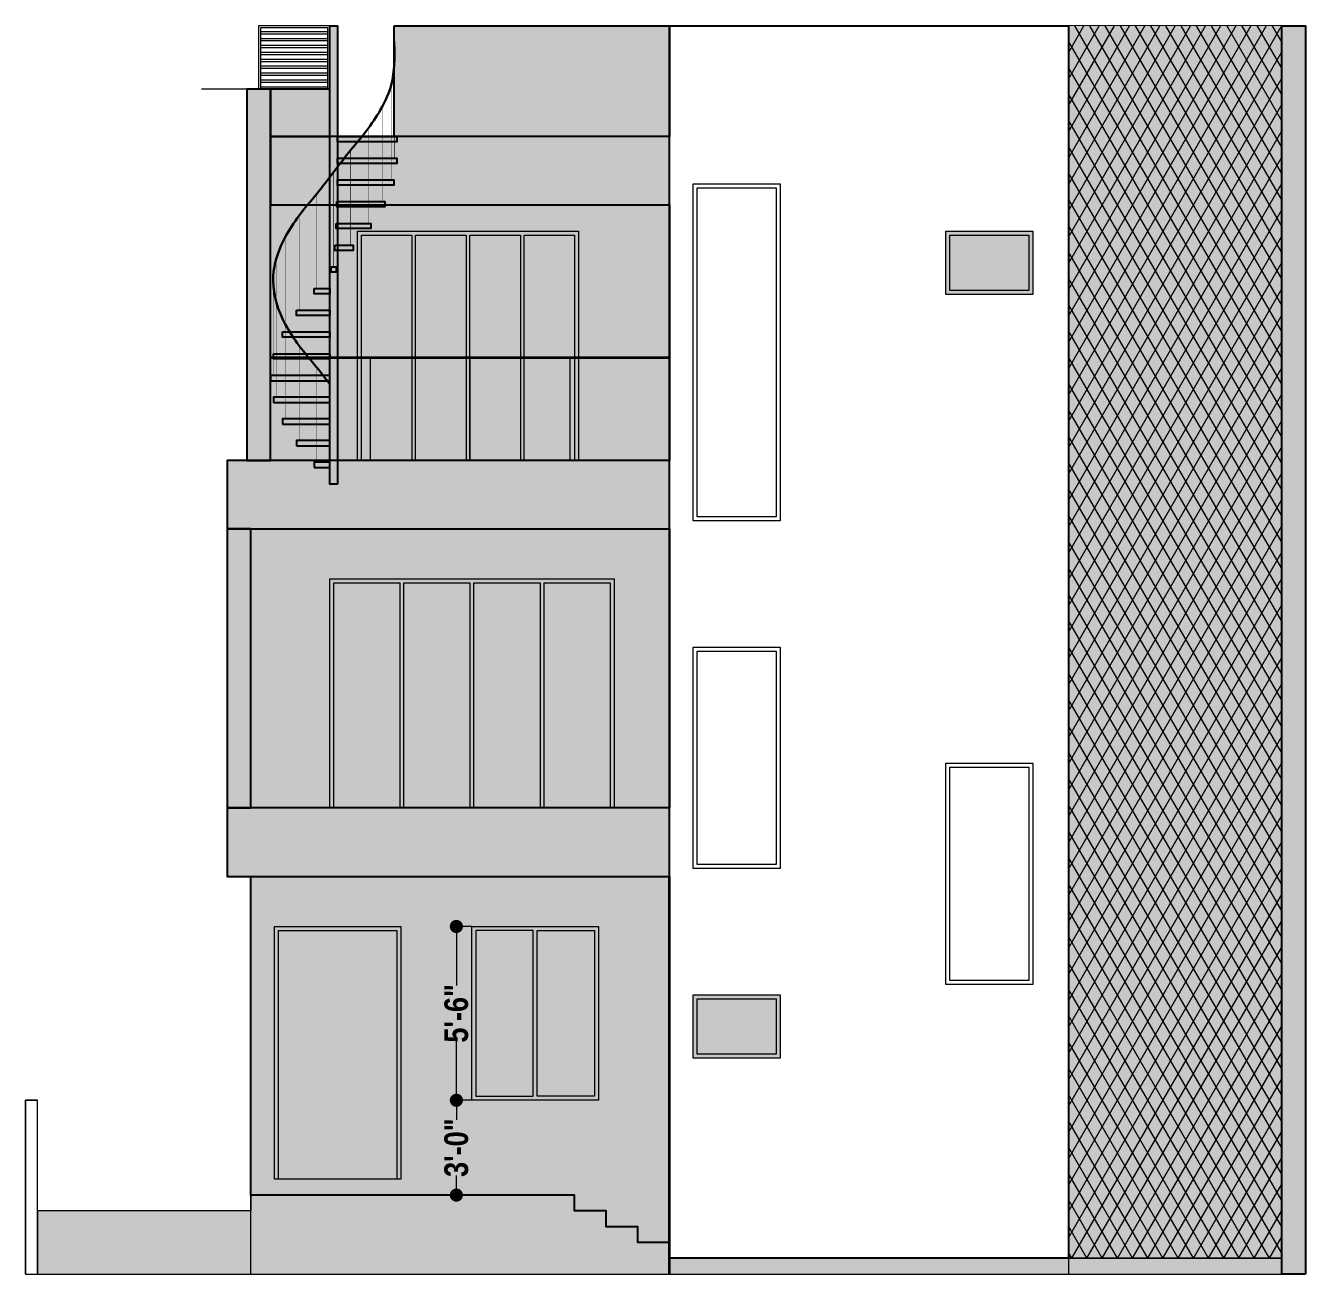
# Model space of a CAD drawing. Header units: millimetres. Extents: x 56222 to 3066687, y -650199 to -121287.
# Drawn here: x 151867.7 to 152353.7, y -177065.7 to -176591.1 of the extents above; entities that cross this region are included whole.
import ezdxf

# ---------------------------------------------------------------- set-up
doc = ezdxf.new("R2010")
doc.units = ezdxf.units.MM
doc.header["$MEASUREMENT"] = 0
doc.header["$PDMODE"] = 35
doc.layers.get('Defpoints').update_dxf_attribs({"color": 220})
for name, color, linetype, lineweight in [('ELEVATION', 250, 'Continuous', 9), ('ELEVATION ( D~W~RaiL )', 250, 'Continuous', 9), ('ELEVATION ( HATCH )', 251, 'Continuous', 9), ('ELEVATION ( WALL COLOUR ) X_', 7, 'Continuous', 9), ('FURNITURE', 32, 'Continuous', 9), ('SECTION', 7, 'Continuous', 9), ('SECTION ( D~W~RaiL )', 250, 'Continuous', 18), ('SECTION ( GLASS  COLOUR ) X_', 7, 'Continuous', 9)]:
    doc.layers.add(name, color=color, linetype=linetype, lineweight=lineweight)
doc.layers.add('ELEVATION ( GLASS COLOUR ) X_', color=7, linetype='Continuous')
doc.layers.add('ELEVATION )~BOUNDRY ~( WALL COLOUR ) _', color=7, linetype='Continuous')
doc.styles.add('Cn_BT_9 ( BOLD )', font='swisscb.ttf', dxfattribs={"height": 9})
doc.dimstyles.new('Cn_BT_9 ( BOLD )', dxfattribs={"dimtxt": 9, "dimasz": 5, "dimexe": 1.5, "dimexo": 0, "dimgap": 0.09, "dimtad": 0, "dimzin": 3, "dimdsep": 46, "dimlunit": 4, "dimtxsty": 'Cn_BT_9 ( BOLD )', "dimblk": 'DOT', "dimcen": 0.09, "dimdle": 1.5, "dimclrd": 251, "dimclre": 251, "dimclrt": 5, "dimadec": 0, "dimazin": 0, "dimtfac": 0.75, "dimtofl": 0, "dimtmove": 0, "dimatfit": 3, "dimfxl": 0, "dimtolj": 1, "dimtzin": 0, "dimlwd": 15, "dimlwe": 15, "dimarcsym": 0})

# ---------------------------------------------------------------- blocks, each defined once
blk = doc.blocks.new('SPRIAL STAIR')
at = {"layer": 'ELEVATION', "lineweight": 30}
h = blk.add_hatch(color=1, dxfattribs=at)
h.set_gradient(color1=(169, 105, 75), color2=(239, 226, 220), one_color=1, tint=0.9, name='CYLINDER')
h.paths.add_polyline_path([(1.5, 0), (-1.5, 0), (-1.5, 174), (1.5, 174)])
at = {"layer": 'ELEVATION', "lineweight": -3}
blk.add_lwpolyline([(1.5, 0), (-1.5, 0), (-1.5, 174), (1.5, 174)], close=True, dxfattribs=at)
at = {"layer": 'ELEVATION', "color": 32, "const_width": 0.18}
for points in [[(23, 132), (23, 168)], [(23, 123.75), (23, 159.75)], [(21.83, 115.5), (21.83, 151.5)], [(18.42, 107.25), (18.42, 143.25)], [(13.11, 99), (13.11, 135)], [(6.42, 90.75), (6.42, 126.75)], [(0, 82.5), (0, 118.5)], [(-6.42, 74.25), (-6.42, 110.25)], [(-13.11, 66), (-13.11, 102)], [(-18.42, 57.75), (-18.42, 93.75)], [(-21.83, 49.5), (-21.83, 85.5)], [(-23, 41.25), (-23, 77.25)], [(-21.83, 33), (-21.83, 69)], [(-18.42, 24.75), (-18.42, 60.75)], [(-13.11, 16.5), (-13.11, 52.5)], [(-6.42, 8.25), (-6.42, 44.25)]]:
    blk.add_lwpolyline(points, dxfattribs=at)
at = {"layer": 'ELEVATION', "color": 32, "lineweight": -3}
for points in [[(1.5, 132), (24, 132), (24, 130), (1.5, 130)], [(1.5, 123.75), (24, 123.75), (24, 121.75), (1.5, 121.75)], [(1.43, 115.5), (22.83, 115.5), (22.83, 113.5), (1.43, 113.5)], [(1.21, 107.25), (19.42, 107.25), (19.42, 105.25), (1.21, 105.25)], [(0.88, 99), (14.11, 99), (14.11, 97), (0.88, 97)], [(0.46, 90.75), (7.42, 90.75), (7.42, 88.75), (0.46, 88.75)], [(-1, 82.5), (1, 82.5), (1, 80.5), (-1, 80.5)], [(-7.42, 74.25), (-1.5, 74.25), (-1.5, 72.25), (-7.42, 72.25)], [(-14.11, 66), (-1.5, 66), (-1.5, 64), (-14.11, 64)], [(-19.42, 57.75), (-1.5, 57.75), (-1.5, 55.75), (-19.42, 55.75)], [(-22.83, 49.5), (-1.5, 49.5), (-1.5, 47.5), (-22.83, 47.5)], [(-24, 39.25), (-1.5, 39.25), (-1.5, 41.25), (-24, 41.25)], [(-22.83, 31), (-1.5, 31), (-1.5, 33), (-22.83, 33)], [(-19.42, 22.75), (-1.5, 22.75), (-1.5, 24.75), (-19.42, 24.75)], [(-14.11, 14.5), (-1.5, 14.5), (-1.5, 16.5), (-14.11, 16.5)], [(-7.42, 6.25), (-1.5, 6.25), (-1.5, 8.25), (-7.42, 8.25)]]:
    blk.add_lwpolyline(points, close=True, dxfattribs=at)
at = {"layer": 'ELEVATION', "color": 32, "lineweight": 30}
blk.add_open_spline([(-1.5, 37.97), (-3.11, 40.08), (-6.9, 44.99), (-13.12, 52.15), (-20.03, 62.59), (-23.89, 74.3), (-22.13, 85.81), (-18.51, 94.14), (-13.13, 102.36), (-6.36, 110.13), (0, 118.5), (6.36, 126.87), (13.13, 134.64), (18.49, 142.86), (22.2, 151.19), (23.19, 159.73), (23.06, 165.25), (23, 168)], degree=3, knots=[2.475585, 2.475585, 2.475585, 2.475585, 10.451449, 21.073335, 30.884245, 48.009061, 56.342265, 65.268822, 75.079732, 85.701618, 96.153067, 106.604516, 117.226402, 127.037312, 135.963869, 144.297073, 152.547073, 152.547073, 152.547073, 152.547073], dxfattribs=at)
blk = doc.blocks.new('_Dot')
at = {"color": 0, "linetype": 'ByBlock', "lineweight": -2}
blk.add_line((-0.5, 0), (-1, 0), dxfattribs=at)
at = {"color": 0, "linetype": 'ByBlock', "const_width": 0.5}
blk.add_lwpolyline([(-0.25, 0, 1), (0.25, 0, 1)], format="xyb", close=True, dxfattribs=at)
blk = doc.blocks.new('*D1209')
at = {"layer": 'Defpoints', "color": 0, "lineweight": 30, "transparency": 16777216}
for p in [(152037.24, -176933.2), (152031.33, -176999.2), (152037.24, -176999.2)]:
    blk.add_point(p, dxfattribs=at)
at = {"layer": 'FURNITURE', "color": 251, "lineweight": 15, "transparency": 16777216}
for p, q in [((152037.24, -176933.2), (152029.83, -176933.2)), ((152031.33, -176938.2), (152031.33, -176955.62)), ((152031.33, -176994.2), (152031.33, -176976.78)), ((152037.24, -176999.2), (152029.83, -176999.2))]:
    blk.add_line(p, q, dxfattribs=at)
at = {"layer": 'FURNITURE', "color": 251, "lineweight": 15, "transparency": 16777216, "xscale": 5, "yscale": 5, "zscale": 5}
for p, rotation in [((152031.33, -176933.2), 90), ((152031.33, -176999.2), 270)]:
    blk.add_blockref('_Dot', p, dxfattribs=dict(at, rotation=rotation))
at = {"layer": 'FURNITURE', "color": 5, "lineweight": 30, "transparency": 16777216, "insert": (152031.33, -176966.2), "char_height": 9, "attachment_point": 5, "rotation": 90, "style": 'Cn_BT_9 ( BOLD )'}
blk.add_mtext('\\A1;5\'-6"', dxfattribs=at)
blk = doc.blocks.new('*D1210')
at = {"layer": 'Defpoints', "color": 0, "lineweight": 30, "transparency": 16777216}
for p in [(152037.24, -176999.2), (152031.33, -177035.2), (152037.24, -177035.2)]:
    blk.add_point(p, dxfattribs=at)
at = {"layer": 'FURNITURE', "color": 251, "lineweight": 15, "transparency": 16777216}
for p, q in [((152037.24, -176999.2), (152029.83, -176999.2)), ((152031.33, -177004.2), (152031.33, -177006.62)), ((152031.33, -177030.2), (152031.33, -177027.78)), ((152037.24, -177035.2), (152029.83, -177035.2))]:
    blk.add_line(p, q, dxfattribs=at)
at = {"layer": 'FURNITURE', "color": 251, "lineweight": 15, "transparency": 16777216, "xscale": 5, "yscale": 5, "zscale": 5}
for p, rotation in [((152031.33, -176999.2), 90), ((152031.33, -177035.2), 270)]:
    blk.add_blockref('_Dot', p, dxfattribs=dict(at, rotation=rotation))
at = {"layer": 'FURNITURE', "color": 5, "lineweight": 30, "transparency": 16777216, "insert": (152031.33, -177017.2), "char_height": 9, "attachment_point": 5, "rotation": 90, "style": 'Cn_BT_9 ( BOLD )'}
blk.add_mtext('\\A1;3\'-0"', dxfattribs=at)

msp = doc.modelspace()

# ---------------------------------------------------------------- hatches: boundary and pattern name
at = {"layer": 'ELEVATION'}
h = msp.add_hatch(color=256, dxfattribs=at)
h.set_gradient(color1=(228, 222, 202), color2=(243, 240, 231), one_color=1, tint=0.93, name='CYLINDER')
h.paths.add_polyline_path([(152007.7441, -176591.2004), (152112.2441, -176591.2004), (152112.2441, -176633.2004), (152007.7441, -176633.2004)])
h = msp.add_hatch(color=256, dxfattribs=at)
h.set_gradient(color1=(153, 81, 71), color2=(176, 95, 84), one_color=1, tint=0.51)
h.paths.add_polyline_path([(151960.7441, -176615.2004), (151951.7441, -176615.2004), (151951.7441, -176756.2004), (151960.7441, -176756.2004)])
h = msp.add_hatch(color=256, dxfattribs=at)
h.set_gradient(color1=(228, 222, 202), color2=(243, 240, 231), one_color=1, tint=0.93, name='CYLINDER')
h.paths.add_polyline_path([(151983.2441, -176615.2004), (151960.7441, -176615.2004), (151960.7441, -176633.2004), (151983.2441, -176633.2004)])
at = {"layer": 'ELEVATION', "lineweight": 30}
h = msp.add_hatch(color=256, dxfattribs=at)
h.set_gradient(color1=(255, 207, 158), color2=(255, 232, 209), one_color=1, tint=0.91, name='CYLINDER')
h.paths.add_polyline_path([(151960.7441, -176659.2004), (152112.2441, -176659.2004), (152112.2441, -176756.2004), (151960.7441, -176756.2004)])
h.paths.add_polyline_path([(151993.7441, -176669.2004), (152077.7441, -176669.2004), (152077.7441, -176756.2004), (151993.7441, -176756.2004)], flags=16)
at = {"layer": 'ELEVATION'}
h = msp.add_hatch(color=256, dxfattribs=at)
h.set_gradient(color1=(154, 163, 167), color2=(184, 191, 193), one_color=1, tint=0.74, name='CYLINDER')
h.paths.add_polyline_path([(151944.2441, -176888.2004), (151953.2441, -176888.2004), (151953.2441, -176782.2004), (151944.2441, -176782.2004)])
h = msp.add_hatch(color=256, dxfattribs=at)
h.set_gradient(color1=(255, 184, 112), color2=(255, 207, 158), one_color=1, tint=0.81)
h.paths.add_polyline_path([(151953.2441, -176782.2004), (152112.2441, -176782.2004), (152112.2441, -176888.2004), (151953.2441, -176888.2004)])
h.paths.add_polyline_path([(151983.2441, -176888.2004), (151983.2441, -176801.2004), (152091.2441, -176801.2004), (152091.2441, -176888.2004)], flags=16)
h = msp.add_hatch(color=256, dxfattribs=at)
h.set_gradient(color1=(255, 153, 51), color2=(242, 85, 64), tint=0.74)
h.paths.add_polyline_path([(151953.2441, -177035.2004), (151953.2441, -176914.2004), (152112.2441, -176914.2004), (152112.2441, -177053.2004), (152100.2441, -177053.2004), (152100.2441, -177047.2004), (152088.2441, -177047.2004), (152088.2441, -177041.2004), (152076.2441, -177041.2004), (152076.2441, -177035.2004)])
h.paths.add_polyline_path([(151962.2441, -177029.2004), (151962.2441, -176933.2004), (152010.2441, -176933.2004), (152010.2441, -177029.2004)], flags=16)
h.paths.add_polyline_path([(152085.2441, -176999.2004), (152037.2441, -176999.2004), (152037.2441, -176933.2004), (152085.2441, -176933.2004)], flags=16)
at = {"layer": 'ELEVATION ( D~W~RaiL )'}
h = msp.add_hatch(dxfattribs=at)
h.set_pattern_fill('ANSI32', color=256, scale=7, angle=135, style=0)
h.set_pattern_definition([(180, (151961.4441, -176615.2004), (-4e-16, -2.625), []), (180, (151960.5691, -176614.3254), (-4e-16, -2.625), [])])
h.paths.add_polyline_path([(151956.9441, -176615.2004), (151982.5441, -176615.2004), (151982.5441, -176591.9004), (151956.9441, -176591.9004)])
at = {"layer": 'ELEVATION ( GLASS COLOUR ) X_'}
h = msp.add_hatch(color=256, dxfattribs=at)
h.set_gradient(color1=(196, 215, 217), color2=(243, 247, 247), one_color=1, tint=0.96, name='CYLINDER')
h.paths.add_polyline_path([(151993.7441, -176669.2004), (152077.7441, -176669.2004), (152077.7441, -176756.2004), (151993.7441, -176756.2004)])
h = msp.add_hatch(color=256, dxfattribs=at)
h.set_gradient(color1=(196, 215, 217), color2=(243, 247, 247), one_color=1, tint=0.96, name='CYLINDER')
h.paths.add_polyline_path([(152217.2441, -176669.2004), (152250.2441, -176669.2004), (152250.2441, -176693.2004), (152217.2441, -176693.2004)])
h = msp.add_hatch(color=256, dxfattribs=at)
h.set_gradient(color1=(196, 215, 217), color2=(243, 247, 247), one_color=1, tint=0.96, name='CYLINDER')
h.paths.add_polyline_path([(151983.2441, -176801.2004), (152091.2441, -176801.2004), (152091.2441, -176888.2004), (151983.2441, -176888.2004)])
h = msp.add_hatch(color=256, dxfattribs=at)
h.set_gradient(color1=(196, 215, 217), color2=(243, 247, 247), one_color=1, tint=0.96, name='CYLINDER')
h.paths.add_polyline_path([(151962.2441, -177029.2004), (151962.2441, -176933.2004), (152010.2441, -176933.2004), (152010.2441, -177029.2004)])
h = msp.add_hatch(color=256, dxfattribs=at)
h.set_gradient(color1=(196, 215, 217), color2=(243, 247, 247), one_color=1, tint=0.96, name='CYLINDER')
h.paths.add_polyline_path([(152085.2441, -176999.2004), (152037.2441, -176999.2004), (152037.2441, -176933.2004), (152085.2441, -176933.2004)])
at = {"layer": 'ELEVATION ( HATCH )'}
h = msp.add_hatch(dxfattribs=at)
h.set_pattern_fill('_USER', color=34, scale=5, angle=60, style=0, pattern_type=0)
h.set_pattern_definition([(60, (152259.244, -177059.2004), (-4.330127, 2.5), [])])
h.paths.add_polyline_path([(152263.7441, -177059.2004), (152344.7441, -177059.2004), (152344.7441, -176591.11), (152263.7441, -176591.2004)])
h = msp.add_hatch(dxfattribs=at)
h.set_pattern_fill('_USER', color=34, scale=5, angle=300, style=0, pattern_type=0)
h.set_pattern_definition([(300, (152259.244, -177059.2004), (4.330127, 2.5), [])])
h.paths.add_polyline_path([(152263.7441, -177059.2004), (152344.7441, -177059.2004), (152344.7441, -176591.11), (152263.7441, -176591.2004)])
h = msp.add_hatch(dxfattribs=at)
h.set_pattern_fill('ANSI36', color=256, scale=18, style=0)
h.set_pattern_definition([(45, (151872.2441, -177065.2004), (1.193243, 4.375223), [5.625, -1.125, 0, -1.125])])
h.paths.add_polyline_path([(151872.2441, -177041.2004), (151872.2441, -177065.2004), (152344.7441, -177065.2004), (152344.7441, -177059.2004), (152112.2441, -177059.2004), (152112.2441, -177053.2004), (152100.2441, -177053.2004), (152100.2441, -177047.2004), (152088.2441, -177047.2004), (152088.2441, -177041.2004), (152076.2441, -177041.2004), (152076.2441, -177035.2004), (151953.2441, -177035.2004), (151953.2441, -177041.2004)])
at = {"layer": 'ELEVATION ( WALL COLOUR ) X_'}
h = msp.add_hatch(color=256, dxfattribs=at)
h.set_gradient(color1=(236, 232, 218), color2=(248, 247, 242), one_color=1, tint=0.96, name='CYLINDER')
h.paths.add_polyline_path([(152263.7441, -177059.2004), (152344.7441, -177059.2004), (152344.7441, -176591.11), (152263.7441, -176591.2004)])
h = msp.add_hatch(color=256, dxfattribs=at)
h.set_gradient(color1=(228, 222, 202), color2=(243, 240, 231), rotation=90, one_color=1, tint=0.93, name='CYLINDER')
h.paths.add_polyline_path([(152353.7441, -177065.2004), (152344.7441, -177065.2004), (152344.7441, -176591.2004), (152353.7441, -176591.2004)])
h = msp.add_hatch(color=256, dxfattribs=at)
h.set_gradient(color1=(154, 163, 167), color2=(184, 191, 193), rotation=90, one_color=1, tint=0.74, name='CYLINDER')
h.paths.add_polyline_path([(152112.2441, -176633.2004), (151960.7441, -176633.2004), (151960.7441, -176659.2004), (152112.2441, -176659.2004)])
h = msp.add_hatch(color=256, dxfattribs=at)
h.set_gradient(color1=(154, 163, 167), color2=(184, 191, 193), rotation=90, one_color=1, tint=0.74, name='CYLINDER')
h.paths.add_polyline_path([(152112.2441, -176756.2004), (151944.2441, -176756.2004), (151944.2441, -176782.2004), (152112.2441, -176782.2004)])
h = msp.add_hatch(color=256, dxfattribs=at)
h.set_gradient(color1=(154, 163, 167), color2=(184, 191, 193), rotation=90, one_color=1, tint=0.74, name='CYLINDER')
h.paths.add_polyline_path([(152112.2441, -176888.2004), (151944.2441, -176888.2004), (151944.2441, -176914.2004), (152112.2441, -176914.2004)])
h = msp.add_hatch(color=256, dxfattribs=at)
h.set_gradient(color1=(196, 215, 217), color2=(243, 247, 247), rotation=90, one_color=1, tint=0.96, name='CYLINDER')
h.paths.add_polyline_path([(152121.2441, -176959.2004), (152154.2441, -176959.2004), (152154.2441, -176983.2004), (152121.2441, -176983.2004)])
at = {"layer": 'SECTION ( GLASS  COLOUR ) X_'}
h = msp.add_hatch(color=5, dxfattribs=at)
h.set_gradient(color1=(196, 215, 217), color2=(243, 247, 247), rotation=90, one_color=1, tint=0.96, name='CYLINDER')
h.paths.add_polyline_path([(152112.2441, -176717.2004), (151960.7441, -176717.2004), (151960.7441, -176756.2004), (152112.2441, -176756.2004)])

# ---------------------------------------------------------------- linework, layer by layer
at = {"layer": 'ELEVATION'}
for p, q in [((152007.7441, -176591.2004), (152263.7441, -176591.2004)), ((152007.7441, -176633.2004), (152007.7441, -176591.2004)), ((152112.2441, -176921.2004), (152112.2441, -176591.2004)), ((152263.7441, -176591.2004), (152263.7441, -177065.2004)), ((152344.7441, -176591.2004), (152344.7441, -177065.2004)), ((152353.7441, -176591.2004), (152353.7441, -177065.2004)), ((151983.2441, -176615.2004), (151934.5343, -176615.2004)), ((151951.7441, -176756.2004), (151951.7441, -176615.2004)), ((151960.7441, -176615.2004), (151951.7441, -176615.2004)), ((151960.7441, -176756.2004), (151960.7441, -176615.2004)), ((151944.2441, -176914.2004), (151944.2441, -176756.2004)), ((151944.2441, -176782.2004), (151944.2441, -176756.2004)), ((151944.2441, -176756.2004), (152112.2441, -176756.2004)), ((151944.2441, -176782.2004), (152112.2441, -176782.2004)), ((151953.2441, -176888.2004), (151953.2441, -176782.2004)), ((151944.2441, -176914.2004), (151944.2441, -176888.2004)), ((151944.2441, -176888.2004), (152112.2441, -176888.2004)), ((151944.2441, -176914.2004), (152112.2441, -176914.2004)), ((151953.2441, -177065.2004), (151953.2441, -176914.2004)), ((151867.7441, -177065.2004), (151867.7441, -176999.2004)), ((151867.7441, -176999.2004), (151872.2441, -176999.2004)), ((151872.2441, -177065.2004), (151872.2441, -176999.2004))]:
    msp.add_line(p, q, dxfattribs=at)
at = {"layer": 'ELEVATION', "color": 253}
for p, q in [((151998.6191, -176717.2004), (151998.6191, -176756.2004)), ((152036.4941, -176717.2004), (152036.4941, -176756.2004)), ((152074.3691, -176717.2004), (152074.3691, -176756.2004))]:
    msp.add_line(p, q, dxfattribs=at)
at = {"layer": 'ELEVATION'}
for points in [[(152263.7441, -177059.2004), (152344.7441, -177059.2004), (152344.7441, -176591.11), (152263.7441, -176591.2004)], [(151960.7441, -176659.2004), (152112.2441, -176659.2004), (152112.2441, -176633.2004), (151960.7441, -176633.2004)], [(151867.7441, -177065.2004), (151872.2441, -177065.2004), (151872.2441, -176999.2004), (151867.7441, -176999.2004)]]:
    msp.add_lwpolyline(points, close=True, dxfattribs=at)
at = {"layer": 'ELEVATION', "const_width": 1}
msp.add_lwpolyline([(152112.2441, -176914.2004), (152112.2441, -177065.2004)], dxfattribs=at)
at = {"layer": 'ELEVATION'}
msp.add_lwpolyline([(152344.7441, -177059.2004), (152112.2441, -177059.2004), (152112.2441, -177053.2004), (152100.2441, -177053.2004), (152100.2441, -177047.2004), (152088.2441, -177047.2004), (152088.2441, -177041.2004), (152076.2441, -177041.2004), (152076.2441, -177035.2004), (151953.2441, -177035.2004), (151953.2441, -177041.2004), (151872.2441, -177041.2004)], dxfattribs=at)
at = {"layer": 'ELEVATION ( D~W~RaiL )'}
for points in [[(151956.2441, -176615.2004), (151983.2441, -176615.2004), (151983.2441, -176591.2004), (151956.2441, -176591.2004)], [(151956.9441, -176615.2004), (151982.5441, -176615.2004), (151982.5441, -176591.9004), (151956.9441, -176591.9004)], [(152154.2441, -176779.2004), (152121.2441, -176779.2004), (152121.2441, -176651.2004), (152154.2441, -176651.2004)], [(152152.7441, -176777.7004), (152122.7441, -176777.7004), (152122.7441, -176652.7004), (152152.7441, -176652.7004)], [(151993.7441, -176669.2004), (152077.7441, -176669.2004), (152077.7441, -176756.2004), (151993.7441, -176756.2004)], [(151995.2441, -176670.7004), (152014.3691, -176670.7004), (152014.3691, -176756.2004), (151995.2441, -176756.2004)], [(152015.8691, -176670.7004), (152034.9941, -176670.7004), (152034.9941, -176756.2004), (152015.8691, -176756.2004)], [(152036.4941, -176670.7004), (152055.6191, -176670.7004), (152055.6191, -176756.2004), (152036.4941, -176756.2004)], [(152057.1191, -176670.7004), (152076.2441, -176670.7004), (152076.2441, -176756.2004), (152057.1191, -176756.2004)], [(152217.2441, -176669.2004), (152250.2441, -176669.2004), (152250.2441, -176693.2004), (152217.2441, -176693.2004)], [(152218.7441, -176670.7004), (152248.7441, -176670.7004), (152248.7441, -176691.7004), (152218.7441, -176691.7004)], [(151983.2441, -176801.2004), (152091.2441, -176801.2004), (152091.2441, -176888.2004), (151983.2441, -176888.2004)], [(151984.7441, -176802.7004), (152009.8691, -176802.7004), (152009.8691, -176888.2004), (151984.7441, -176888.2004)], [(152011.3691, -176802.7004), (152036.4941, -176802.7004), (152036.4941, -176888.2004), (152011.3691, -176888.2004)], [(152037.9941, -176802.7004), (152063.1191, -176802.7004), (152063.1191, -176888.2004), (152037.9941, -176888.2004)], [(152064.6191, -176802.7004), (152089.7441, -176802.7004), (152089.7441, -176888.2004), (152064.6191, -176888.2004)], [(152154.2441, -176911.2004), (152121.2441, -176911.2004), (152121.2441, -176827.2004), (152154.2441, -176827.2004)], [(152152.7441, -176909.7004), (152122.7441, -176909.7004), (152122.7441, -176828.7004), (152152.7441, -176828.7004)], [(152217.2441, -176871.2004), (152250.2441, -176871.2004), (152250.2441, -176955.2004), (152217.2441, -176955.2004)], [(152218.7441, -176872.7004), (152248.7441, -176872.7004), (152248.7441, -176953.7004), (152218.7441, -176953.7004)], [(152121.2441, -176959.2004), (152154.2441, -176959.2004), (152154.2441, -176983.2004), (152121.2441, -176983.2004)], [(152122.7441, -176960.7004), (152152.7441, -176960.7004), (152152.7441, -176981.7004), (152122.7441, -176981.7004)]]:
    msp.add_lwpolyline(points, close=True, dxfattribs=at)
at = {"layer": 'ELEVATION ( GLASS COLOUR ) X_', "color": 45, "true_color": 0x9c8a6c, "const_width": 1}
msp.add_lwpolyline([(151960.7441, -176717.2004), (152112.2441, -176717.2004)], dxfattribs=at)
at = {"layer": 'ELEVATION ( HATCH )'}
msp.add_lwpolyline([(151872.2441, -177041.2004), (151872.2441, -177065.2004), (152344.7441, -177065.2004), (152344.7441, -177059.2004), (152112.2441, -177059.2004), (152112.2441, -177053.2004), (152100.2441, -177053.2004), (152100.2441, -177047.2004), (152088.2441, -177047.2004), (152088.2441, -177041.2004), (152076.2441, -177041.2004), (152076.2441, -177035.2004), (151953.2441, -177035.2004), (151953.2441, -177041.2004), (151872.2441, -177041.2004)], dxfattribs=at)
at = {"layer": 'ELEVATION )~BOUNDRY ~( WALL COLOUR ) _'}
for points in [[(152007.7441, -176591.2004), (152112.2441, -176591.2004), (152112.2441, -176633.2004), (152007.7441, -176633.2004)], [(152263.7441, -177059.2004), (152112.2441, -177059.2004), (152112.2441, -176591.2004), (152263.7441, -176591.2004)], [(152353.7441, -177065.2004), (152344.7441, -177065.2004), (152344.7441, -176591.2004), (152353.7441, -176591.2004)], [(151960.7441, -176615.2004), (151951.7441, -176615.2004), (151951.7441, -176756.2004), (151960.7441, -176756.2004)], [(151983.2441, -176615.2004), (151960.7441, -176615.2004), (151960.7441, -176633.2004), (151983.2441, -176633.2004)], [(152112.2441, -176633.2004), (151960.7441, -176633.2004), (151960.7441, -176659.2004), (152112.2441, -176659.2004)], [(151960.7441, -176659.2004), (152112.2441, -176659.2004), (152112.2441, -176756.2004), (151960.7441, -176756.2004)], [(152112.2441, -176756.2004), (151944.2441, -176756.2004), (151944.2441, -176782.2004), (152112.2441, -176782.2004)], [(151944.2441, -176888.2004), (151953.2441, -176888.2004), (151953.2441, -176782.2004), (151944.2441, -176782.2004)], [(151953.2441, -176782.2004), (152112.2441, -176782.2004), (152112.2441, -176888.2004), (151953.2441, -176888.2004)], [(152112.2441, -176888.2004), (151944.2441, -176888.2004), (151944.2441, -176914.2004), (152112.2441, -176914.2004)], [(151953.2441, -177035.2004), (151953.2441, -176914.2004), (152112.2441, -176914.2004), (152112.2441, -177053.2004), (152100.2441, -177053.2004), (152100.2441, -177047.2004), (152088.2441, -177047.2004), (152088.2441, -177041.2004), (152076.2441, -177041.2004), (152076.2441, -177035.2004)]]:
    msp.add_lwpolyline(points, close=True, dxfattribs=at)
at = {"layer": 'SECTION'}
msp.add_line((152112.2441, -176717.2004), (151960.7441, -176717.2004), dxfattribs=at)
at = {"layer": 'SECTION ( D~W~RaiL )'}
for points in [[(151993.7441, -176756.2004), (151993.7441, -176669.2004), (152077.7441, -176669.2004), (152077.7441, -176756.2004), (151993.7441, -176756.2004)], [(151983.2441, -176888.2004), (151983.2441, -176801.2004), (152091.2441, -176801.2004), (152091.2441, -176888.2004), (151983.2441, -176888.2004)], [(151962.2441, -177029.2004), (151962.2441, -176933.2004), (152010.2441, -176933.2004), (152010.2441, -177029.2004), (151962.2441, -177029.2004)], [(151963.7441, -177029.2004), (151963.7441, -176934.7004), (152008.7441, -176934.7004), (152008.7441, -177029.2004)]]:
    msp.add_lwpolyline(points, dxfattribs=at)
for points in [[(152085.2441, -176999.2004), (152037.2441, -176999.2004), (152037.2441, -176933.2004), (152085.2441, -176933.2004)], [(152060.4941, -176934.7004), (152038.7441, -176934.7004), (152038.7441, -176997.7004), (152060.4941, -176997.7004)], [(152061.9941, -176934.7004), (152083.7441, -176934.7004), (152083.7441, -176997.7004), (152061.9941, -176997.7004)]]:
    msp.add_lwpolyline(points, close=True, dxfattribs=at)
at = {"layer": 'SECTION ( GLASS  COLOUR ) X_'}
msp.add_lwpolyline([(152112.2441, -176717.2004), (151960.7441, -176717.2004), (151960.7441, -176756.2004), (152112.2441, -176756.2004)], close=True, dxfattribs=at)

# ---------------------------------------------------------------- block references
at = {"layer": 'ELEVATION', "color": 1, "lineweight": 30}
msp.add_blockref('SPRIAL STAIR', (151984.7441, -176765.2004), dxfattribs=at)

# ---------------------------------------------------------------- dimensions: what is measured, and where the dimension line sits
at = {"layer": 'FURNITURE', "color": 242, "lineweight": 30, "true_color": 0xcd2027}
for base, p1, p2, picture, middle in [((152031.328, -176999.2004), (152037.2441, -176933.2004), (152037.2441, -176999.2004), '*D1209', (152031.328, -176966.2004)), ((152031.328, -177035.2004), (152037.2441, -176999.2004), (152037.2441, -177035.2004), '*D1210', (152031.328, -177017.2004))]:
    dim = msp.add_linear_dim(base=base, p1=p1, p2=p2, angle=90, dimstyle='Cn_BT_9 ( BOLD )', dxfattribs=at)
    dim.commit()
    dim.dimension.update_dxf_attribs({"geometry": picture, "text_midpoint": middle})

doc.saveas('drawing.dxf')
